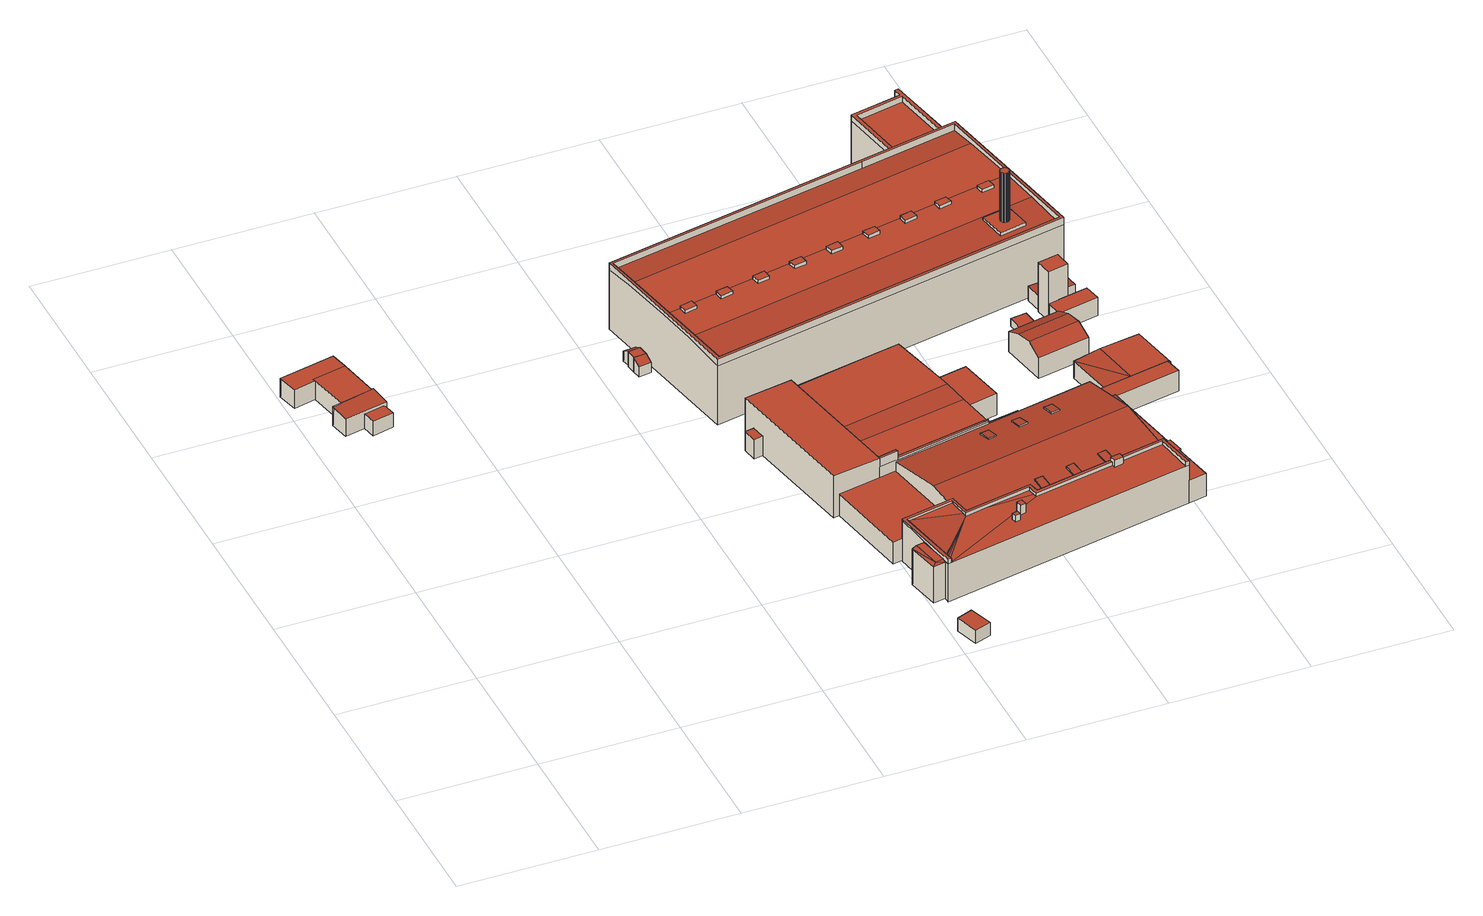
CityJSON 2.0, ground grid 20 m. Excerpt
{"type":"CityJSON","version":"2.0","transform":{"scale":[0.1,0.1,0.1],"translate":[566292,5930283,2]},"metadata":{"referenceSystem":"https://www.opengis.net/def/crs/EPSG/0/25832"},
"CityObjects":{
"building1":{"type":"Building","attributes":{"Grundfläche 2D":"78.268185","Grundhöhe NN":"2.644"},"geometry":[{"type":"Solid","lod":"3","boundaries":[[[[0,1,2,3,4]],[[5,6,7,0,4,3]],[[8,9,10,11]],[[12,13,14,15,16]],[[3,2,17,18]],[[0,19,20,1]],[[5,3,18,21]],[[6,5,21,22]],[[7,6,22,23]],[[0,7,23,19]],[[11,10,24,25]],[[8,11,25,26]],[[9,8,26,27]],[[13,12,28,29]],[[9,27,30,14,13,29,24,10]],[[15,14,30,31]],[[20,28,12,16,15,31,17,2,1]],[[29,28,20,19,23,22,21,18,17,31,30,27,26,25,24]]]],"semantics":{"surfaces":[{"type":"RoofSurface"},{"type":"WallSurface"},{"type":"GroundSurface"}],"values":[[0,0,0,0,1,1,1,1,1,1,1,1,1,1,1,1,1,2]]}}]},
"building2":{"type":"Building","attributes":{"Grundfläche 2D":"9.092620","Grundhöhe NN":"3.089"},"geometry":[{"type":"Solid","lod":"3","boundaries":[[[[32,33,34,35]],[[36,37,35,34]],[[37,38,32,35]],[[38,39,33,32]],[[39,36,34,33]],[[39,38,37,36]]]],"semantics":{"surfaces":[{"type":"RoofSurface"},{"type":"WallSurface"},{"type":"GroundSurface"}],"values":[[0,1,1,1,1,2]]}}]},
"building3":{"type":"Building","attributes":{"Grundfläche 2D":"2.212552","Grundhöhe NN":"2.999"},"geometry":[{"type":"Solid","lod":"3","boundaries":[[[[40,41,42,43]],[[44,45,43,42]],[[45,46,40,43]],[[46,47,41,40]],[[47,44,42,41]],[[47,46,45,44]]]],"semantics":{"surfaces":[{"type":"RoofSurface"},{"type":"WallSurface"},{"type":"GroundSurface"}],"values":[[0,1,1,1,1,2]]}}]},
"building4":{"type":"Building","attributes":{"Grundfläche 2D":"2.709486","Grundhöhe NN":"3.027"},"geometry":[{"type":"Solid","lod":"3","boundaries":[[[[48,42,41,49,50]],[[47,51,49,41]],[[44,47,41,42]],[[51,52,53,48,50,49]],[[53,44,42,48]],[[51,47,44,53,52]]]],"semantics":{"surfaces":[{"type":"RoofSurface"},{"type":"WallSurface"},{"type":"GroundSurface"}],"values":[[0,1,1,1,1,2]]}}]},
"building5":{"type":"Building","attributes":{"Grundfläche 2D":"2.197608","Grundhöhe NN":"3.039"},"geometry":[{"type":"Solid","lod":"3","boundaries":[[[[54,55,50,49]],[[52,51,49,50]],[[51,56,54,49]],[[56,57,55,54]],[[57,52,50,55]],[[57,56,51,52]]]],"semantics":{"surfaces":[{"type":"RoofSurface"},{"type":"WallSurface"},{"type":"GroundSurface"}],"values":[[0,1,1,1,1,2]]}}]},
"building6":{"type":"Building","attributes":{"Grundfläche 2D":"647.417782","Grundhöhe NN":"3.122"},"children":["building6-1","building6-2"],"geometry":[{"type":"Solid","lod":"3","boundaries":[[[[58,59,60]],[[61,62,63]],[[59,58,61,63,64,65]],[[64,66,67,65]],[[66,68,69,70,71,67]],[[69,72,73,70]],[[74,75,76,77]],[[78,79,80,81,82,83]],[[84,85,86,87]],[[88,89,90,91,92]],[[77,76,93,94]],[[74,77,94,95]],[[75,74,95,96]],[[97,98,62,61,58,60,79,78,99]],[[100,101,85,84,102,103,69,68,66,64,63,62,98]],[[72,69,103,104]],[[73,72,104,105]],[[81,80,106,107]],[[108,83,82,81,107,109]],[[78,83,108,99]],[[86,85,101,110]],[[87,86,110,111]],[[84,87,111,102]],[[79,60,92,91,112,106,80]],[[65,67,71,70,89,88,92,60,59]],[[113,90,89,70,73,105]],[[75,96,112,91,90,113,93,76]],[[96,95,94,93,113,105,104,103,102,111,110,101,100,98,97,99,108,109,107,106,112]]]],"semantics":{"surfaces":[{"type":"RoofSurface"},{"type":"WallSurface"},{"type":"GroundSurface"}],"values":[[0,0,0,0,0,0,0,0,0,0,1,1,1,1,1,1,1,1,1,1,1,1,1,1,1,1,1,2]]}}]},
"building6-1":{"type":"BuildingInstallation","parents":["building6"],"geometry":[{"type":"MultiSurface","lod":"3","boundaries":[[[92,114,115,88]],[[58,61,116,114,92,60]],[[116,117,115,114]],[[118,119,59,88,115,117]],[[59,60,92,88]]],"semantics":{"surfaces":[{"type":"RoofSurface"},{"type":"WallSurface"}],"values":[0,1,1,1,1]}}]},
"building6-2":{"type":"BuildingInstallation","parents":["building6"],"geometry":[{"type":"MultiSurface","lod":"3","boundaries":[[[120,121,117,116,122,123]],[[61,62,122,116]],[[62,63,123,122]],[[63,124,120,123]],[[124,125,121,120]],[[117,121,125,118]]],"semantics":{"surfaces":[{"type":"RoofSurface"},{"type":"WallSurface"}],"values":[0,1,1,1,1,1]}}]},
"building7":{"type":"Building","attributes":{"Grundfläche 2D":"864.595377","Grundhöhe NN":"3.014"},"children":["building7-1","building7-2","building7-3","building7-4","building7-5","building7-6","building7-7","building7-8","building7-9"],"geometry":[{"type":"MultiSurface","lod":"3","boundaries":[[[126,127,128,129,130,131,132,133,134,135,136,137,138,139,140,141,142,143,144,145,146,147,148,149,150,151,152,153,154,155,156,157,158,159]],[[160,161,162,163,164,165,166,167,168]],[[167,166,169,170,171]],[[172,173,174,175,176,177,178]],[[179,180,181,182,183,184,185,186,187,188,176,175]],[[172,178,189]],[[190,191,192]],[[191,193,194,173,192]],[[194,195,173]],[[195,196,173]],[[196,197,173]],[[197,174,173]],[[198,199,200]],[[200,199,201]],[[202,203,198]],[[198,203,199]],[[201,199,203,204,205]],[[206,203,202]],[[207,208,204,203,206]],[[209,210,211,212,213]],[[214,215,216,217,218,219,220,221,222,223]],[[179,138,137,136,135,182,181,180]],[[179,175,174,197,196,195,194,193,145,144,143,142,141,140,139,138]],[[193,191,190,146,145]],[[190,192,173,147,146]],[[189,148,147,173,172]],[[189,178,177,176,151,150,149,148]],[[152,151,176,188]],[[185,184,156,155]],[[184,183,157,156]],[[158,157,183,224]],[[224,225,159,158]],[[225,226,126,159]],[[226,227,127,126]],[[227,228,128,127]],[[129,128,228,229]],[[230,130,129,229]],[[231,232,182,135,134,133,132,131,130,230,205,204,208]],[[198,200,233,234]],[[202,198,234,235]],[[206,202,235,236]],[[164,217,216,165]],[[209,213,169,166,165,216,215]],[[169,213,237,238,170]],[[171,170,238,239]],[[240,168,167,171,239]],[[210,241,242,211]],[[212,211,242,243]],[[213,212,243,237]],[[219,218,244,245]],[[220,219,245,246]],[[221,220,246,247]],[[222,221,247,248]],[[223,222,248,249]],[[223,249,241,210,214]],[[214,210,209,215]],[[183,182,250,244,218,224]],[[225,224,218,217,164]],[[225,164,163,226]],[[226,163,162,227]],[[227,162,161,228]],[[228,161,160,229]],[[251,230,229,160,168,240]],[[201,205,230,251,233,200]],[[207,206,236,252,250,182,232,231,208]],[[251,240,239,238,237,243,242,241,249,248,247,246,245,244,250,252,236,235,234,233]]],"semantics":{"surfaces":[{"type":"RoofSurface"},{"type":"WallSurface"},{"type":"GroundSurface"}],"values":[0,0,0,0,0,0,0,0,0,0,0,0,0,0,0,0,0,0,0,0,0,1,1,1,1,1,1,1,1,1,1,1,1,1,1,1,1,1,1,1,1,1,1,1,1,1,1,1,1,1,1,1,1,1,1,1,1,1,1,1,1,1,1,1,1,2]}}]},
"building7-1":{"type":"BuildingInstallation","parents":["building7"],"geometry":[{"type":"MultiSurface","lod":"3","boundaries":[[[253,254,255,256]],[[256,255,257,258]],[[253,256,258,259]],[[254,253,259,260]],[[255,254,260,257]]],"semantics":{"surfaces":[{"type":"RoofSurface"},{"type":"WallSurface"}],"values":[0,1,1,1,1]}}]},
"building7-2":{"type":"BuildingInstallation","parents":["building7"],"geometry":[{"type":"MultiSurface","lod":"3","boundaries":[[[261,262,263,264]],[[152,188,265,262,261,153]],[[265,266,263,262]],[[263,266,185,155,154,264]],[[154,153,261,264]]],"semantics":{"surfaces":[{"type":"RoofSurface"},{"type":"WallSurface"}],"values":[0,1,1,1,1]}}]},
"building7-3":{"type":"BuildingInstallation","parents":["building7"],"geometry":[{"type":"MultiSurface","lod":"3","boundaries":[[[267,268,269,270]],[[270,269,271,272]],[[267,270,272,273]],[[268,267,273,274]],[[269,268,274,271]]],"semantics":{"surfaces":[{"type":"RoofSurface"},{"type":"WallSurface"}],"values":[0,1,1,1,1]}}]},
"building7-4":{"type":"BuildingInstallation","parents":["building7"],"geometry":[{"type":"MultiSurface","lod":"3","boundaries":[[[275,276,277,278]],[[278,277,279,280]],[[275,278,280,281]],[[276,275,281,282]],[[277,276,282,279]]],"semantics":{"surfaces":[{"type":"RoofSurface"},{"type":"WallSurface"}],"values":[0,1,1,1,1]}}]},
"building7-5":{"type":"BuildingInstallation","parents":["building7"],"geometry":[{"type":"MultiSurface","lod":"3","boundaries":[[[283,284,285,286]],[[286,285,287,288]],[[283,286,288,289]],[[284,283,289,290]],[[285,284,290,287]]],"semantics":{"surfaces":[{"type":"RoofSurface"},{"type":"WallSurface"}],"values":[0,1,1,1,1]}}]},
"building7-6":{"type":"BuildingInstallation","parents":["building7"],"geometry":[{"type":"MultiSurface","lod":"3","boundaries":[[[291,292,293,294]],[[294,293,295,296]],[[291,294,296,297]],[[292,291,297,298]],[[293,292,298,295]]],"semantics":{"surfaces":[{"type":"RoofSurface"},{"type":"WallSurface"}],"values":[0,1,1,1,1]}}]},
"building7-7":{"type":"BuildingInstallation","parents":["building7"],"geometry":[{"type":"MultiSurface","lod":"3","boundaries":[[[299,300,301,302]],[[302,301,303,304]],[[299,302,304,305]],[[300,299,305,306]],[[301,300,306,303]]],"semantics":{"surfaces":[{"type":"RoofSurface"},{"type":"WallSurface"}],"values":[0,1,1,1,1]}}]},
"building7-8":{"type":"BuildingInstallation","parents":["building7"],"geometry":[{"type":"MultiSurface","lod":"3","boundaries":[[[307,308,309,310,311]],[[312,313,308,307]],[[313,314,315,309,308]],[[315,316,310,309]],[[312,307,311,310,316,317]]],"semantics":{"surfaces":[{"type":"RoofSurface"},{"type":"WallSurface"}],"values":[0,1,1,1,1]}}]},
"building7-9":{"type":"BuildingInstallation","parents":["building7"],"geometry":[{"type":"MultiSurface","lod":"3","boundaries":[[[318,319,320,321]],[[321,320,322,323]],[[318,321,323,324]],[[319,318,324,325]],[[320,319,325,322]]],"semantics":{"surfaces":[{"type":"RoofSurface"},{"type":"WallSurface"}],"values":[0,1,1,1,1]}}]},
"building8":{"type":"Building","attributes":{"Grundfläche 2D":"17.814010","Grundhöhe NN":"3.014"},"geometry":[{"type":"Solid","lod":"3","boundaries":[[[[326,327,328]],[[329,330,328,331]],[[326,328,330]],[[332,329,331,333]],[[332,333,334]],[[332,334,335]],[[334,333,331,328,327,336,337]],[[335,334,337,338]],[[326,330,329,332,335,338,339]],[[327,326,339,336]],[[337,336,339,338]]]],"semantics":{"surfaces":[{"type":"RoofSurface"},{"type":"WallSurface"},{"type":"GroundSurface"}],"values":[[0,0,0,0,0,0,1,1,1,1,2]]}}]},
"building9":{"type":"Building","attributes":{"Grundfläche 2D":"1347.657712","Grundhöhe NN":"2.750"},"children":["building9-1","building9-2","building9-3","building9-4","building9-5","building9-6","building9-7","building9-8","building9-9","building9-10"],"geometry":[{"type":"MultiSurface","lod":"3","boundaries":[[[340,341,342,343,344],[345,346,347,348,349,350]],[[351,352,353,354],[355,356,357,358]],[[359,351,354,360]],[[361,359,360,362]],[[362,363,364,365,361]],[[366,367,368,369],[370,371,372,373,374,375,376,377,378,379,380,381,382,383,384,385,386,387,388,389,390,391,392,393,394,395,396,397,398,399,400,401,402,403,404,405,406]],[[359,361,365,346,345,350,352,351]],[[347,346,365,364]],[[348,347,364,363]],[[349,348,363,362,360,354,353]],[[344,343,407,408,409,410,411,340]],[[411,412,341,340]],[[342,341,412,413,414,415,416]],[[416,407,343,342]],[[350,349,353,352]],[[366,369,358,357]],[[367,366,357,356]],[[368,367,356,355]],[[369,368,355,358]],[[407,416,417,418]],[[419,411,410,409,408,407,418,420]],[[412,411,419,421]],[[416,415,414,413,412,421,417]],[[417,421,419,420,418]]],"semantics":{"surfaces":[{"type":"RoofSurface"},{"type":"WallSurface"},{"type":"GroundSurface"}],"values":[0,0,0,0,0,0,1,1,1,1,1,1,1,1,1,1,1,1,1,1,1,1,1,2]}}]},
"building9-1":{"type":"BuildingInstallation","parents":["building9"],"geometry":[{"type":"MultiSurface","lod":"3","boundaries":[[[422,423,424,425]],[[425,424,426,427]],[[422,425,427,428]],[[423,422,428,429]],[[424,423,429,426]]],"semantics":{"surfaces":[{"type":"RoofSurface"},{"type":"WallSurface"}],"values":[0,1,1,1,1]}}]},
"building9-2":{"type":"BuildingInstallation","parents":["building9"],"geometry":[{"type":"MultiSurface","lod":"3","boundaries":[[[430,431,432,433]],[[433,432,434,435]],[[430,433,435,436]],[[431,430,436,437]],[[432,431,437,434]]],"semantics":{"surfaces":[{"type":"RoofSurface"},{"type":"WallSurface"}],"values":[0,1,1,1,1]}}]},
"building9-3":{"type":"BuildingInstallation","parents":["building9"],"geometry":[{"type":"MultiSurface","lod":"3","boundaries":[[[438,439,440,441]],[[441,440,442,443]],[[438,441,443,444]],[[439,438,444,445]],[[440,439,445,442]]],"semantics":{"surfaces":[{"type":"RoofSurface"},{"type":"WallSurface"}],"values":[0,1,1,1,1]}}]},
"building9-4":{"type":"BuildingInstallation","parents":["building9"],"geometry":[{"type":"MultiSurface","lod":"3","boundaries":[[[446,447,448,449]],[[449,448,450,451]],[[446,449,451,452]],[[447,446,452,453]],[[448,447,453,450]]],"semantics":{"surfaces":[{"type":"RoofSurface"},{"type":"WallSurface"}],"values":[0,1,1,1,1]}}]},
"building9-5":{"type":"BuildingInstallation","parents":["building9"],"geometry":[{"type":"MultiSurface","lod":"3","boundaries":[[[454,455,456,457]],[[457,456,458,459]],[[454,457,459,460]],[[455,454,460,461]],[[456,455,461,458]]],"semantics":{"surfaces":[{"type":"RoofSurface"},{"type":"WallSurface"}],"values":[0,1,1,1,1]}}]},
"building9-6":{"type":"BuildingInstallation","parents":["building9"],"geometry":[{"type":"MultiSurface","lod":"3","boundaries":[[[462,463,464,465]],[[465,464,466,467]],[[462,465,467,468]],[[463,462,468,469]],[[464,463,469,466]]],"semantics":{"surfaces":[{"type":"RoofSurface"},{"type":"WallSurface"}],"values":[0,1,1,1,1]}}]},
"building9-7":{"type":"BuildingInstallation","parents":["building9"],"geometry":[{"type":"MultiSurface","lod":"3","boundaries":[[[470,471,472,473]],[[474,475,473,472]],[[470,473,475,476]],[[476,477,471,470]],[[472,471,477,474]]],"semantics":{"surfaces":[{"type":"RoofSurface"},{"type":"WallSurface"}],"values":[0,1,1,1,1]}}]},
"building9-8":{"type":"BuildingInstallation","parents":["building9"],"geometry":[{"type":"MultiSurface","lod":"3","boundaries":[[[478,479,480,481]],[[481,480,482,483]],[[478,481,483,484]],[[479,478,484,485]],[[480,479,485,482]]],"semantics":{"surfaces":[{"type":"RoofSurface"},{"type":"WallSurface"}],"values":[0,1,1,1,1]}}]},
"building9-9":{"type":"BuildingInstallation","parents":["building9"],"geometry":[{"type":"MultiSurface","lod":"3","boundaries":[[[486,487,488,489]],[[490,491,489,488]],[[486,489,491,492]],[[492,493,487,486]],[[488,487,493,490]]],"semantics":{"surfaces":[{"type":"RoofSurface"},{"type":"WallSurface"}],"values":[0,1,1,1,1]}}]},
"building9-10":{"type":"BuildingInstallation","parents":["building9"],"geometry":[{"type":"MultiSurface","lod":"3","boundaries":[[[494,495,496,497,498,499,500,501,502,503,504,505,506,507,508,509,510,511,512,513,514,515,516,517,518,519,520,521,522,523,524,525,526,527,528,529,530]],[[498,497,370,406]],[[494,530,374,373]],[[495,494,373,372]],[[496,495,372,371]],[[497,496,371,370]],[[499,498,406,405]],[[500,499,405,404]],[[501,500,404,403]],[[502,501,403,402]],[[503,502,402,401]],[[504,503,401,400]],[[505,504,400,399]],[[506,505,399,398]],[[507,506,398,397]],[[508,507,397,396]],[[509,508,396,395]],[[510,509,395,394]],[[511,510,394,393]],[[512,511,393,392]],[[513,512,392,391]],[[514,513,391,390]],[[515,514,390,389]],[[516,515,389,388]],[[517,516,388,387]],[[518,517,387,386]],[[519,518,386,385]],[[520,519,385,384]],[[521,520,384,383]],[[522,521,383,382]],[[523,522,382,381]],[[524,523,381,380]],[[525,524,380,379]],[[526,525,379,378]],[[527,526,378,377]],[[528,527,377,376]],[[529,528,376,375]],[[530,529,375,374]]],"semantics":{"surfaces":[{"type":"RoofSurface"},{"type":"WallSurface"}],"values":[0,1,1,1,1,1,1,1,1,1,1,1,1,1,1,1,1,1,1,1,1,1,1,1,1,1,1,1,1,1,1,1,1,1,1,1,1,1]}}]},
"building10":{"type":"Building","attributes":{"Grundfläche 2D":"1.943044","Grundhöhe NN":"3.014"},"geometry":[{"type":"Solid","lod":"3","boundaries":[[[[531,532,533,534]],[[535,536,534,533]],[[536,537,531,534]],[[537,538,532,531]],[[538,535,533,532]],[[538,537,536,535]]]],"semantics":{"surfaces":[{"type":"RoofSurface"},{"type":"WallSurface"},{"type":"GroundSurface"}],"values":[[0,1,1,1,1,2]]}}]},
"building11":{"type":"Building","attributes":{"Grundfläche 2D":"1.677265","Grundhöhe NN":"3.014"},"geometry":[{"type":"Solid","lod":"3","boundaries":[[[[539,540,541,542]],[[543,544,542,541]],[[544,545,539,542]],[[545,546,540,539]],[[546,543,541,540]],[[546,545,544,543]]]],"semantics":{"surfaces":[{"type":"RoofSurface"},{"type":"WallSurface"},{"type":"GroundSurface"}],"values":[[0,1,1,1,1,2]]}}]},
"building12":{"type":"Building","attributes":{"Grundfläche 2D":"53.347318","Grundhöhe NN":"3.165"},"geometry":[{"type":"Solid","lod":"3","boundaries":[[[[547,548,549,550]],[[551,547,550,552]],[[553,551,552,554]],[[554,552,550,549,555,556]],[[553,554,556,557]],[[548,547,551,553,557,558]],[[549,548,558,555]],[[556,555,558,557]]]],"semantics":{"surfaces":[{"type":"RoofSurface"},{"type":"WallSurface"},{"type":"GroundSurface"}],"values":[[0,0,0,1,1,1,1,2]]}}]},
"building13":{"type":"Building","attributes":{"Grundfläche 2D":"7.746456","Grundhöhe NN":"3.130"},"geometry":[{"type":"Solid","lod":"3","boundaries":[[[[559,560,561,562]],[[563,564,562,561]],[[564,565,559,562]],[[565,566,560,559]],[[566,563,561,560]],[[566,565,564,563]]]],"semantics":{"surfaces":[{"type":"RoofSurface"},{"type":"WallSurface"},{"type":"GroundSurface"}],"values":[[0,1,1,1,1,2]]}}]},
"building14":{"type":"Building","attributes":{"Grundfläche 2D":"73.425879","Grundhöhe NN":"3.014"},"geometry":[{"type":"Solid","lod":"3","boundaries":[[[[567,568,569,570]],[[568,567,571]],[[568,571,572]],[[570,569,573,574]],[[571,567,570,574,575]],[[572,571,575,576]],[[573,569,568,572,576]],[[574,573,576,575]]]],"semantics":{"surfaces":[{"type":"RoofSurface"},{"type":"WallSurface"},{"type":"GroundSurface"}],"values":[[0,0,0,1,1,1,1,2]]}}]},
"building15":{"type":"Building","attributes":{"Grundfläche 2D":"11.889039","Grundhöhe NN":"2.865"},"geometry":[{"type":"Solid","lod":"3","boundaries":[[[[577,578,579,580]],[[581,582,580,579]],[[582,583,577,580]],[[583,584,578,577]],[[584,581,579,578]],[[584,583,582,581]]]],"semantics":{"surfaces":[{"type":"RoofSurface"},{"type":"WallSurface"},{"type":"GroundSurface"}],"values":[[0,1,1,1,1,2]]}}]},
"building16":{"type":"Building","attributes":{"Grundfläche 2D":"7.499255","Grundhöhe NN":"3.132"},"geometry":[{"type":"Solid","lod":"3","boundaries":[[[[585,586,587,588]],[[586,585,589,590]],[[587,586,590,591]],[[588,587,591,592]],[[585,588,592,589]],[[590,589,592,591]]]],"semantics":{"surfaces":[{"type":"RoofSurface"},{"type":"WallSurface"},{"type":"GroundSurface"}],"values":[[0,1,1,1,1,2]]}}]},
"building17":{"type":"Building","attributes":{"Grundfläche 2D":"15.082299","Grundhöhe NN":"3.043"},"geometry":[{"type":"Solid","lod":"3","boundaries":[[[[593,594,595,596]],[[594,593,597,598]],[[595,594,598,599]],[[596,595,599,600]],[[593,596,600,597]],[[598,597,600,599]]]],"semantics":{"surfaces":[{"type":"RoofSurface"},{"type":"WallSurface"},{"type":"GroundSurface"}],"values":[[0,1,1,1,1,2]]}}]},
"building18":{"type":"Building","attributes":{"Grundfläche 2D":"15.211557","Grundhöhe NN":"2.978"},"geometry":[{"type":"Solid","lod":"3","boundaries":[[[[601,602,603,604]],[[602,601,605,606]],[[603,602,606,607]],[[604,603,607,608]],[[601,604,608,605]],[[606,605,608,607]]]],"semantics":{"surfaces":[{"type":"RoofSurface"},{"type":"WallSurface"},{"type":"GroundSurface"}],"values":[[0,1,1,1,1,2]]}}]},
"building19":{"type":"Building","attributes":{"Grundfläche 2D":"97.641970","Grundhöhe NN":"2.585"},"children":["building19-1"],"geometry":[{"type":"Solid","lod":"3","boundaries":[[[[609,610,611,612,613,614,615,616,617,618]],[[619,620,621,622]],[[623,622,613,612]],[[614,613,622,621]],[[615,614,621,620]],[[616,615,620,619]],[[619,624,617,616]],[[624,625,618,617]],[[625,626,609,618]],[[626,627,610,609]],[[627,628,611,610]],[[628,623,612,611]],[[624,619,622,623,629,630]],[[625,624,630,631]],[[626,625,631,632]],[[627,626,632,633]],[[628,627,633,634]],[[623,628,634,629]],[[632,631,630,629,634,633]]]],"semantics":{"surfaces":[{"type":"RoofSurface"},{"type":"WallSurface"},{"type":"GroundSurface"}],"values":[[0,0,1,1,1,1,1,1,1,1,1,1,1,1,1,1,1,1,2]]}}]},
"building19-1":{"type":"BuildingInstallation","parents":["building19"],"geometry":[{"type":"MultiSurface","lod":"3","boundaries":[[[635,636,637,638]],[[638,637,639,640]],[[635,638,640,641]],[[636,635,641,642]],[[637,636,642,639]]],"semantics":{"surfaces":[{"type":"RoofSurface"},{"type":"WallSurface"}],"values":[0,1,1,1,1]}}]}
},
"vertices":[
[44,832,36],[56,775,36],[104,785,36],[92,846,36],[43,836,36],[86,872,36],[5,855,36],[12,825,36],[113,738,29],[109,757,29],[78,750,29],[82,731,29],[43,772,37],[49,744,34],[112,757,34],[106,786,37],[104,785,37],[104,785,6],[92,846,6],[44,832,6],[56,775,6],[86,872,6],[5,855,6],[12,825,6],[78,750,6],[82,731,6],[113,738,6],[109,757,6],[43,772,6],[49,744,6],[112,757,6],[106,786,6],
[631,52,32],[608,43,32],[619,10,32],[643,18,32],[619,10,11],[643,18,11],[631,52,11],[608,43,11],
[463,710,26],[461,722,33],[443,720,33],[445,707,26],[443,720,10],[445,707,10],[463,710,10],[461,722,10],
[441,734,33],[459,737,33],[442,735,33],[459,737,10],[442,735,10],[441,734,10],
[458,749,26],[440,747,26],[458,749,10],[440,747,10],
[651,348,63],[626,346,63],[627,343,63],[654,348,63],[794,376,63],[794,378,63],[782,431,65],[616,399,65],[775,468,67],[609,434,67],[766,514,65],[753,576,63],[588,542,63],[600,481,65],[586,543,63],[586,542,63],[512,486,42],[525,489,42],[521,509,42],[508,507,42],[651,348,46],[627,343,46],[565,331,46],[588,208,46],[602,211,46],[675,225,46],[767,508,45],[781,438,45],[837,450,45],[823,519,45],[626,346,77],[588,542,77],[517,528,79],[556,329,79],[627,343,77],[521,509,11],[508,507,11],[512,486,11],[525,489,11],[654,348,11],[794,376,11],[651,348,11],[794,378,11],[781,438,11],[767,508,11],[753,576,11],[586,543,11],[586,542,11],[565,331,11],[588,208,11],[675,225,11],[602,211,11],[837,450,11],[823,519,11],[556,329,11],[517,528,11],
[654,348,77],[653,352,77],[654,348,66],[653,352,66],[653,352,63],[649,351,63],
[788,377,66],[788,378,66],[794,376,66],[794,378,66],[788,377,63],[788,378,63],
[786,199,78],[783,214,78],[685,195,78],[679,226,78],[602,211,78],[620,118,78],[620,117,78],[621,115,78],[622,110,78],[622,107,78],[623,108,78],[624,108,78],[627,108,78],[626,109,78],[626,112,78],[625,118,78],[624,120,78],[624,121,78],[624,122,78],[607,207,78],[676,221,78],[682,190,78],[779,209,78],[781,198,78],[782,196,78],[782,193,78],[899,216,78],[898,220,78],[912,222,78],[912,219,78],[976,232,78],[986,179,78],[991,180,78],[979,237,78],[679,226,70],[685,195,64],[783,214,64],[786,199,61],[979,237,61],[982,238,61],[966,321,76],[668,262,76],[675,225,70],[949,407,61],[794,376,61],[651,348,61],[712,196,73],[682,190,73],[626,112,71],[626,109,71],[782,193,73],[782,196,73],[781,198,73],[627,108,71],[624,108,71],[623,108,71],[622,107,71],[986,179,71],[976,232,73],[912,219,73],[912,222,73],[898,220,73],[899,216,73],[779,209,73],[676,221,75],[613,208,75],[681,195,74],[607,207,75],[624,122,71],[624,121,71],[624,120,71],[625,118,71],[594,159,68],[599,159,72],[611,163,68],[611,161,72],[604,112,68],[608,115,72],[620,118,72],[615,141,72],[621,115,68],[620,116,70],[620,117,71],[954,383,43],[976,387,43],[1073,406,43],[1068,430,43],[949,407,43],[976,387,46],[954,383,46],[982,238,46],[979,237,46],[991,180,46],[1017,185,46],[1005,247,46],[1008,247,46],[1003,270,46],[999,269,46],[991,180,71],[979,237,73],[786,199,73],[783,214,73],[685,195,73],[679,226,75],[602,211,75],[621,115,71],[622,110,71],[611,163,10],[594,159,10],[604,112,10],[621,115,10],[949,407,10],[794,376,10],[651,348,10],[675,225,10],[976,387,10],[1073,406,10],[1068,430,10],[991,180,10],[1017,185,10],[1005,247,10],[1008,247,10],[1003,270,10],[999,269,10],[622,107,10],[602,211,10],[622,110,10],
[755,177,87],[747,175,87],[749,166,87],[757,168,87],[749,166,72],[757,168,72],[755,177,73],[747,175,73],
[898,220,84],[900,211,84],[913,214,84],[912,222,84],[900,211,73],[913,214,73],
[743,163,82],[735,161,82],[737,155,82],[744,156,82],[737,155,72],[744,156,72],[743,163,72],[735,161,72],
[883,376,66],[870,374,66],[873,356,69],[886,358,69],[873,356,67],[886,358,67],[883,376,64],[870,374,64],
[857,245,69],[845,242,69],[849,225,66],[861,227,66],[849,225,63],[861,227,63],[857,245,67],[845,242,67],
[833,366,66],[821,364,66],[824,346,69],[837,349,69],[824,346,67],[837,349,67],[833,366,64],[821,364,64],
[906,254,69],[894,252,69],[898,234,66],[910,236,66],[898,234,63],[910,236,63],[906,254,67],[894,252,67],
[800,215,66],[812,217,66],[809,235,69],[797,233,69],[800,216,66],[800,215,63],[812,217,63],[810,230,66],[809,235,67],[797,233,67],[800,216,63],
[786,357,66],[773,355,66],[777,337,69],[789,340,69],[777,337,67],[789,340,67],[786,357,64],[773,355,64],
[854,421,33],[794,410,33],[796,403,37],[857,406,39],[856,413,37],[797,395,39],[859,398,37],[799,387,37],[800,381,33],[860,393,33],[794,410,10],[800,381,10],[860,393,10],[854,421,10],
[981,924,114],[451,820,114],[499,575,114],[1029,679,114],[1016,745,114],[464,777,114],[456,817,114],[836,891,114],[978,919,114],[1024,683,114],[503,580,114],[491,642,107],[503,580,104],[1024,683,104],[1012,744,107],[935,725,107],[974,732,107],[982,694,105],[943,686,105],[480,698,108],[1001,800,108],[464,777,107],[985,881,107],[978,919,104],[836,891,104],[456,817,104],[982,694,110],[974,732,110],[935,725,110],[943,686,110],[958,716,110],[959,716,110],[960,716,110],[961,716,110],[962,716,110],[963,715,110],[964,714,110],[965,713,110],[965,712,110],[965,711,110],[965,710,110],[965,709,110],[965,708,110],[965,707,110],[964,706,110],[963,706,110],[963,705,110],[962,704,110],[961,704,110],[960,704,110],[959,704,110],[958,704,110],[957,704,110],[956,705,110],[955,705,110],[955,706,110],[954,707,110],[954,708,110],[953,709,110],[953,710,110],[953,711,110],[954,712,110],[954,713,110],[954,714,110],[955,715,110],[956,715,110],[957,716,110],[1029,679,103],[1016,745,107],[1005,801,108],[989,882,107],[981,924,103],[451,820,103],[460,776,107],[476,697,108],[487,641,107],[499,575,103],[499,575,8],[1029,679,8],[981,924,8],[1016,745,8],[451,820,8],
[854,771,113],[837,767,113],[839,755,113],[857,759,113],[839,755,108],[857,759,108],[854,771,108],[837,767,108],
[798,759,113],[780,756,113],[783,744,113],[800,748,113],[783,744,108],[800,748,108],[798,759,108],[780,756,108],
[629,727,113],[611,723,113],[614,711,113],[631,715,113],[614,711,108],[631,715,108],[629,727,108],[611,723,108],
[741,748,113],[723,744,113],[726,733,113],[743,736,113],[726,733,108],[743,736,108],[741,748,108],[723,744,108],
[972,792,113],[954,788,113],[956,777,113],[974,780,113],[956,777,108],[974,780,108],[972,792,108],[954,788,108],
[907,781,113],[890,778,113],[892,766,113],[910,770,113],[892,766,108],[910,770,108],[907,781,108],[890,778,108],
[572,715,113],[555,712,113],[557,700,113],[575,704,113],[557,700,108],[575,704,108],[572,715,108],[555,712,108],
[685,737,113],[667,733,113],[670,722,113],[687,725,113],[670,722,108],[687,725,108],[685,737,108],[667,733,108],
[518,705,113],[500,701,113],[502,689,113],[520,693,113],[502,689,108],[520,693,108],[518,705,108],[500,701,108],
[961,716,189],[960,716,189],[959,716,189],[958,716,189],[957,716,189],[956,715,189],[955,715,189],[954,714,189],[954,713,189],[954,712,189],[953,711,189],[953,710,189],[953,709,189],[954,708,189],[954,707,189],[955,706,189],[955,705,189],[956,705,189],[957,704,189],[958,704,189],[959,704,189],[960,704,189],[961,704,189],[962,704,189],[963,705,189],[963,706,189],[964,706,189],[965,707,189],[965,708,189],[965,709,189],[965,710,189],[965,711,189],[965,712,189],[965,713,189],[964,714,189],[963,715,189],[962,716,189],
[919,415,27],[904,412,27],[906,400,27],[922,402,27],[906,400,10],[922,402,10],[919,415,10],[904,412,10],
[946,424,30],[933,421,30],[936,409,30],[949,412,30],[936,409,10],[949,412,10],[946,424,10],[933,421,10],
[984,560,55],[980,582,45],[904,567,45],[908,545,55],[989,537,57],[913,522,57],[993,514,45],[917,499,45],[904,567,12],[917,499,12],[993,514,12],[980,582,12],
[951,621,23],[928,618,23],[933,584,23],[956,588,23],[933,584,11],[956,588,11],[951,621,11],[928,618,11],
[1000,492,41],[1013,421,41],[1073,432,39],[1059,503,39],[960,485,37],[974,413,38],[1073,432,10],[1059,503,10],[960,485,10],[974,413,10],
[877,904,41],[900,908,41],[891,957,41],[867,952,41],[891,957,9],[867,952,9],[877,904,9],[900,908,9],
[1003,639,90],[973,633,90],[978,609,90],[1007,615,90],[1003,639,11],[973,633,11],[978,609,11],[1007,615,11],
[978,609,39],[982,584,39],[1041,596,39],[1036,620,39],[978,609,10],[982,584,10],[1041,596,10],[1036,620,10],
[976,634,33],[1030,644,30],[1025,671,30],[971,661,33],[976,634,10],[1030,644,10],[1025,671,10],[971,661,10],
[950,1050,86],[952,1038,86],[878,1024,86],[900,908,86],[905,909,86],[884,1020,86],[954,1034,86],[976,923,86],[981,924,86],[956,1051,86],[976,923,77],[954,1034,77],[884,1020,77],[905,909,77],[900,908,77],[981,924,77],[956,1051,77],[950,1050,77],[952,1038,77],[878,1024,77],[900,908,6],[981,924,6],[956,1051,6],[950,1050,6],[952,1038,6],[878,1024,6],
[925,943,81],[913,941,81],[915,931,81],[927,934,81],[915,931,77],[927,934,77],[925,943,77],[913,941,77]
]}
